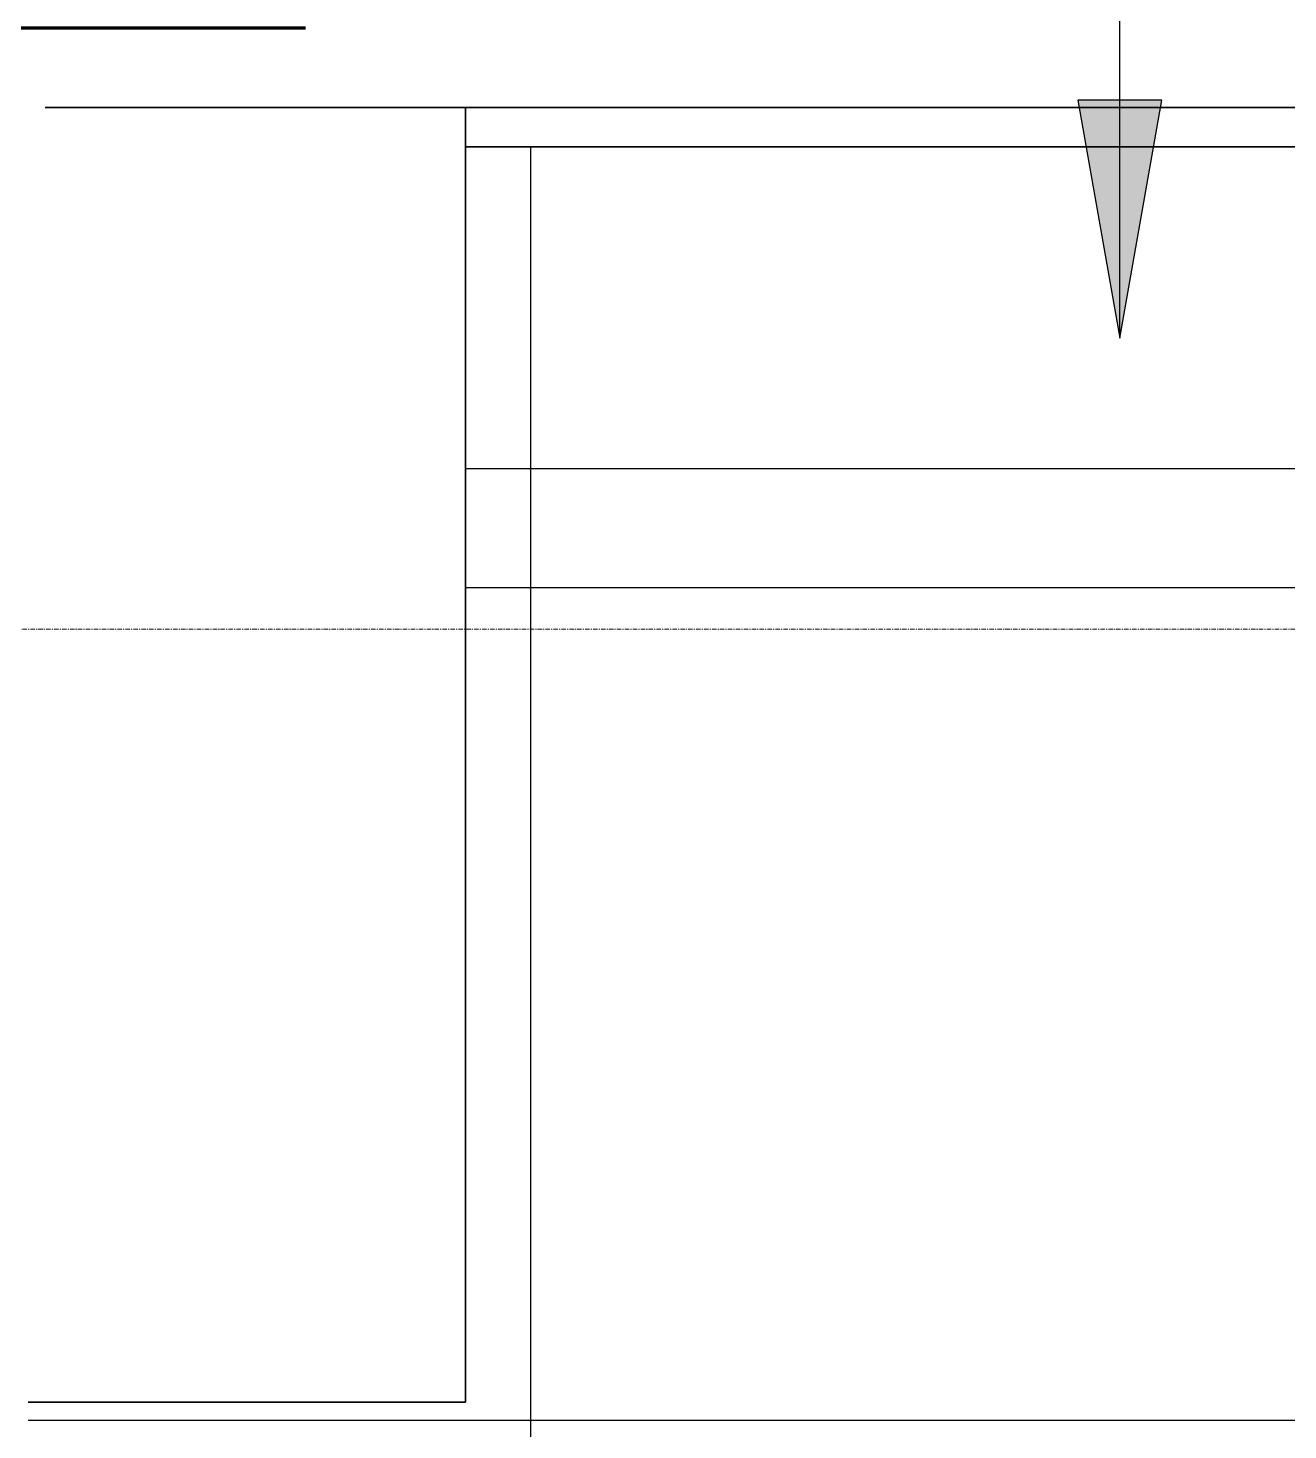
# Model space of a CAD drawing. Header units: millimetres. Extents: x -920231 to -841213, y -17301 to 22361.
# Drawn here: x -867182 to -865593, y 11184 to 12952 of the extents above; entities that cross this region are included whole.
import ezdxf

# ---------------------------------------------------------------- set-up
doc = ezdxf.new("R2010")
doc.units = ezdxf.units.MM
doc.linetypes.add('DPA_Grid _ Level 100', pattern=[10, 5.5, -1.6, 1.3, -1.6])
for name, color, linetype, lineweight in [('A-ANNO-NOTE', 3, 'Continuous', 25), ('A-CLNG', 2, 'Continuous', 9), ('A-CLNG-PATT', 2, 'Continuous', 9), ('A-FLOR-E', 2, 'Continuous', 35), ('A-WALL', 5, 'Continuous', 35), ('S-GRID', 251, 'Continuous', 9), ('WALL-E', 2, 'Continuous', 35)]:
    doc.layers.add(name, color=color, linetype=linetype, lineweight=lineweight)

# ---------------------------------------------------------------- blocks, each defined once
blk = doc.blocks.new('*U2141')
at = {"layer": 'S-GRID', "linetype": 'DPA_Grid _ Level 100'}
blk.add_line((24628.5, 8615), (-48793, 8615), dxfattribs=at)

msp = doc.modelspace()

# ---------------------------------------------------------------- hatches: boundary and pattern name
at = {"layer": 'A-ANNO-NOTE'}
msp.add_hatch(color=256, dxfattribs=at).paths.add_polyline_path([(-865805, 12560.9), (-865752.1, 12860.9), (-865857.9, 12860.9)])
at = {"layer": 'A-CLNG-PATT', "lineweight": 25}
h = msp.add_hatch(dxfattribs=at)
h.set_pattern_fill('FP_8', color=256, style=0, pattern_type=2)
h.set_pattern_definition([(270, (-829137.5, 11119.6), (-3117.7, -2e-13), [1200, 0]), (270, (-826019.8, 11119.6), (-3117.7, -2e-13), [1200, 0]), (180, (-826019.8, 9994.6), (1e-13, 1200), [3117.69, 0]), (180, (-826019.8, 11044.6), (1e-13, 1200), [3117.69, 0])])
h.paths.add_polyline_path([(-867182.4, 9462), (-857196.7, 9462), (-857196.7, 12802), (-866630.4, 12802), (-866630.4, 11219), (-867182.4, 11219), (-867182.4, 9737), (-863196.8, 9737), (-863196.8, 9537), (-863171.5, 9537), (-863171.5, 9535.5), (-863021.5, 9535.5), (-863021.5, 9487), (-867182.4, 9487), (-867182.4, 9482.5)])

# ---------------------------------------------------------------- linework, layer by layer
at = {"layer": 'A-ANNO-NOTE'}
for p, q in [((-865805, 12560.9), (-865805, 13771.3)), ((-865752.1, 12860.9), (-865857.9, 12860.9)), ((-865857.9, 12860.9), (-865805, 12560.9)), ((-865805, 12560.9), (-865752.1, 12860.9))]:
    msp.add_line(p, q, dxfattribs=at)
at = {"layer": 'A-CLNG'}
for p, q in [((-857196.7, 12802), (-866630.4, 12802)), ((-866630.4, 12802), (-857196.7, 12802))]:
    msp.add_line(p, q, dxfattribs=at)
at = {"layer": 'A-FLOR-E'}
for p, q in [((-866630.4, 12852), (-866630.4, 11219)), ((-866630.4, 11219), (-866630.4, 12852)), ((-866471.4, 12852), (-860771.4, 12852)), ((-860771.4, 12852), (-866471.4, 12852)), ((-866630.4, 11219), (-867182.4, 11219)), ((-867182.4, 11219), (-866630.4, 11219))]:
    msp.add_line(p, q, dxfattribs=at)
at = {"layer": 'A-WALL', "color": 7, "lineweight": 70}
msp.add_line((-866832.4, 12952), (-870582.4, 12952), dxfattribs=at)
at = {"layer": 'WALL-E'}
for p, q in [((-867160.8, 12852), (-863702.4, 12852)), ((-866332.4, 12852), (-866630.4, 12852)), ((-859825.5, 12852), (-866630.4, 12852)), ((-866582.4, 12852), (-859907.7, 12852)), ((-866630.4, 12802), (-859825.5, 12802))]:
    msp.add_line(p, q, dxfattribs=at)

# ---------------------------------------------------------------- block references
msp.add_blockref('*U2141', (-870082.4, 3579))

doc.saveas('drawing.dxf')
